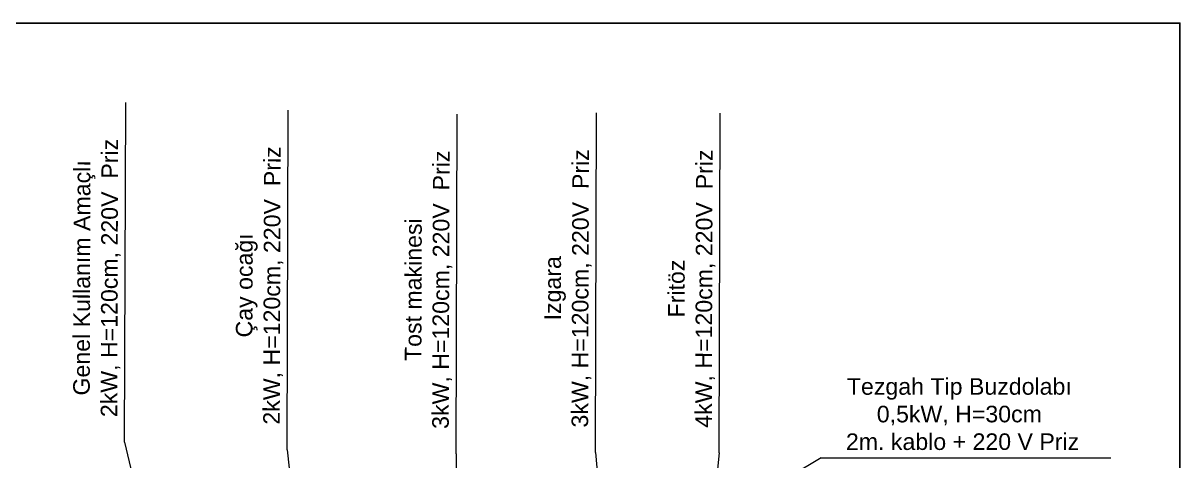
# Model space of a CAD drawing. Header units: millimetres. Extents: x -3164 to 12587, y -18082 to -16228.
# Drawn here: x 2626 to 3324, y -16492 to -16228 of the extents above; entities that cross this region are included whole.
import ezdxf

# ---------------------------------------------------------------- set-up
doc = ezdxf.new("R2010")
doc.units = ezdxf.units.MM
doc.layers.add('Mtm-elk.', color=40, linetype='Continuous', lineweight=20)
doc.styles.add('text-100', font='comic.ttf', dxfattribs={"height": 50})

msp = doc.modelspace()

# ---------------------------------------------------------------- linework, layer by layer
msp.add_lwpolyline([(1231.07, -17483.09), (3324.49, -17483.09), (3324.49, -16228.06), (1231.07, -16228.06)], close=True)
at = {"layer": 'Mtm-elk.'}
for p, q in [((2687, -16481.15), (2687.68, -16276.01, -6.39)), ((2785.17, -16485.69), (2785.85, -16280.56, -6.39)), ((2887.25, -16488.25), (2887.93, -16283.12, -6.39)), ((2971.44, -16487.43), (2972.12, -16282.3, -6.39)), ((3046.17, -16487.58), (3046.85, -16282.44, -6.39)), ((3107.72, -16490.6), (3282.82, -16490.6, -5.87))]:
    msp.add_line(p, q, dxfattribs=at)
for points in [[(2687, -16481.15), (2702.43, -16546.44)], [(2785.17, -16485.69), (2791.92, -16546.44)], [(2887.25, -16488.25), (2887.06, -16546.04)], [(2971.44, -16487.43), (2976.85, -16548.8)], [(3046.17, -16487.58), (3040.31, -16545.38)]]:
    msp.add_lwpolyline(points, dxfattribs=at)
at = {"layer": 'Mtm-elk.', "elevation": -5.87}
msp.add_lwpolyline([(3107.72, -16490.6), (3013.22, -16547.17)], dxfattribs=at)

# ---------------------------------------------------------------- texts
at = {"layer": 'Mtm-elk.', "char_height": 10, "width": 302.6112, "attachment_point": 5, "style": 'text-100'}
for s, insert, rotation in [('{\\fArial|b0|i0|c0|p34;Genel Kullan\\fArial|b0|i0|c162|p34;ım Amaçlı\\P2kW, H=120cm, 220V  Priz}', (2670.41, -16381.93), 89.82854), ('{\\fArial|b0|i0|c162|p34;Çay ocağı\\P2kW, H=120cm, 220V  Priz}', (2768.58, -16386.47), 89.82854), ('{\\fArial|b0|i0|c162|p34;Tost makinesi\\P3kW, H=120cm, 220V  Priz}', (2870.66, -16389.03), 89.82854), ('{\\fArial|b0|i0|c162|p34;Izgara\\P3kW, H=120cm, 220V  Priz}', (2954.85, -16388.21), 89.82854), ('\\pt230;{\\fArial|b0|i0|c162|p34;Fritöz\\P\\ptz;4kW, H=120cm, 220V  Priz}', (3029.58, -16388.36), 89.82854), ('{\\fArial|b0|i0|c162|p34;Tezgah Tip Buzdolabı\\P0,5kW, H=30cm\\fArial|b0|i0|c0|p34;\\P\\fArial|b0|i0|c162|p34; 2\\fArial|b0|i0|c0|p34;m. kablo \\fArial|b0|i0|c162|p34;+ 220 V Priz}', (3191.27, -16464.21), 0.01874)]:
    msp.add_mtext(s, dxfattribs=dict(at, insert=insert, rotation=rotation))

doc.saveas('drawing.dxf')
